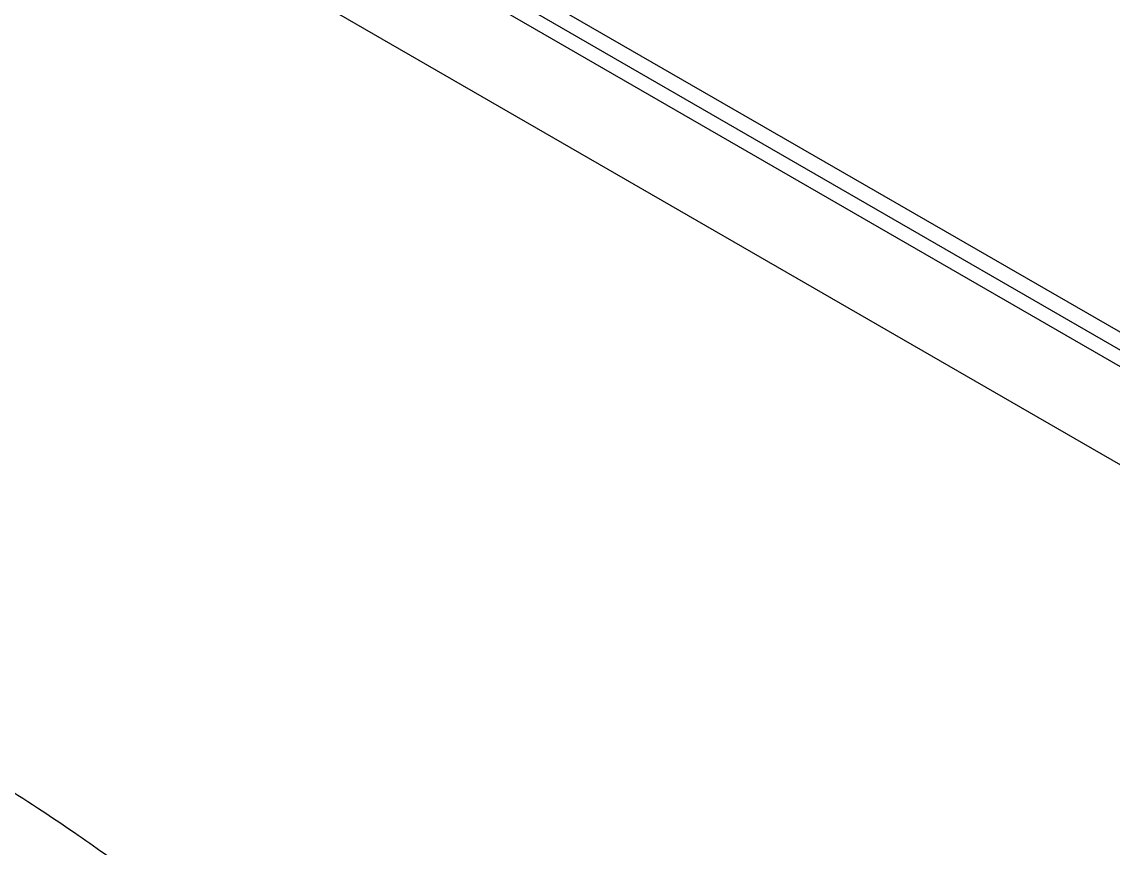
# Model space of a CAD drawing. Extents: x 75 to 2075, y 25 to 1460.
# Drawn here: x 1655.09 to 1694.58, y 731.23 to 761.14 of the extents above; entities that cross this region are included whole.
import ezdxf

# ---------------------------------------------------------------- set-up
doc = ezdxf.new("R2010")
doc.units = 0
doc.header["$LTSCALE"] = 5
doc.linetypes.add('SLD-KATı', pattern=[0])
doc.layers.get('0').update_dxf_attribs({"linetype": 'CONTINUOUS'})

msp = doc.modelspace()

# ---------------------------------------------------------------- linework, layer by layer
at = {"color": 7, "linetype": 'SLD-KATı'}
for p, q in [((1647.147, 772.631), (1736.041, 721.314)), ((1664.571, 767.376), (1714.561, 738.518)), ((1665.141, 766.397), (1715.131, 737.539)), ((1715.966, 736.456), (1665.976, 765.315))]:
    msp.add_line(p, q, dxfattribs=at)
for points, knots in [([(1661.996, 726.008), (1662.001, 726.011), (1662.08, 726.055), (1661.548, 726.191), (1660.249, 726.922), (1658.11, 728.325), (1655.499, 730.333), (1652.838, 732.616), (1649.66, 735.569), (1645.934, 739.351), (1641.79, 743.974), (1638.391, 748.07), (1635.479, 751.774), (1632.725, 755.434), (1629.867, 759.426), (1626.921, 763.741), (1623.923, 768.339), (1620.636, 773.636), (1617.351, 779.223), (1614.08, 785.078), (1610.838, 791.174), (1607.425, 797.942), (1603.832, 805.451), (1601.523, 810.651), (1600.302, 813.401)], [0, 0, 0, 0, 0.00205, 0.030182, 0.064075, 0.09821, 0.132898, 0.164232, 0.190712, 0.239182, 0.287005, 0.332294, 0.361502, 0.396907, 0.44062, 0.479832, 0.525464, 0.578488, 0.640027, 0.696251, 0.759491, 0.830572, 0.910406, 1, 1, 1, 1]), ([(1597.66, 812.317), (1598.937, 809.441), (1601.338, 804.033), (1605.065, 796.264), (1608.566, 789.348), (1611.851, 783.197), (1614.912, 777.741), (1617.747, 772.915), (1620.355, 768.658), (1622.946, 764.589), (1625.531, 760.691), (1628.259, 756.752), (1631.507, 752.261), (1635.51, 747.047), (1640.244, 741.37), (1644.284, 736.959), (1647.494, 733.718), (1650.078, 731.259), (1652.924, 728.752), (1655.752, 726.508), (1658.282, 724.765), (1660.275, 723.658), (1661.638, 723.181), (1662.556, 723.11), (1663.466, 723.47), (1663.988, 724.349), (1663.995, 725.054), (1663.899, 725.432), (1663.732, 725.832), (1663.348, 726.435), (1662.594, 727.319), (1661.247, 728.596), (1659.343, 730.127), (1656.937, 731.846), (1654.152, 733.678), (1651.864, 735.03), (1650.641, 735.752)], [0, 0, 0, 0, 0.071541, 0.134514, 0.189887, 0.238523, 0.281193, 0.318576, 0.351273, 0.37981, 0.412174, 0.440383, 0.469396, 0.514009, 0.558437, 0.599303, 0.618412, 0.639977, 0.664883, 0.692297, 0.719017, 0.745141, 0.769391, 0.786891, 0.800927, 0.809821, 0.817145, 0.823239, 0.832853, 0.846867, 0.865553, 0.889346, 0.918915, 0.942329, 0.969173, 1, 1, 1, 1]), ([(1709.063, 736.888), (1708.972, 736.255), (1708.577, 733.513), (1707.505, 728.902), (1705.786, 722.906), (1703.656, 717.298), (1701.139, 712.132), (1698.54, 707.848), (1696.002, 704.382), (1693.648, 701.647), (1691.269, 699.236), (1688.32, 696.64), (1684.256, 693.695), (1679.204, 690.903), (1673.805, 688.725), (1668.602, 687.227), (1663.109, 686.152), (1657.304, 685.531), (1650.712, 685.376), (1644.03, 685.757), (1637.294, 686.643), (1631.099, 687.869), (1625.198, 689.397), (1620.268, 690.972), (1616.108, 692.521), (1612.601, 693.992), (1609.437, 695.511), (1606.731, 696.994), (1604.577, 698.334), (1602.984, 699.528), (1602.084, 700.351), (1601.724, 700.752), (1601.615, 700.891), (1601.609, 700.877), (1601.608, 700.873)], [0, 0, 0, 0, 0.015742, 0.068116, 0.114576, 0.165465, 0.209593, 0.247628, 0.279191, 0.305242, 0.326583, 0.352293, 0.388611, 0.431174, 0.470609, 0.507016, 0.541106, 0.584516, 0.626198, 0.676632, 0.721863, 0.766703, 0.80821, 0.848129, 0.873761, 0.899794, 0.926093, 0.945032, 0.962454, 0.978286, 0.986314, 0.994303, 0.998156, 1, 1, 1, 1]), ([(1604.675, 705.819), (1604.357, 705.846), (1603.273, 705.94), (1601.669, 705.91), (1599.988, 705.748), (1598.753, 705.477), (1597.671, 705.098), (1596.467, 704.451), (1595.107, 703.099), (1594.297, 700.875), (1594.714, 698.394), (1596.105, 696.208), (1598.064, 694.291), (1600.299, 692.607), (1603.54, 690.54), (1607.978, 688.217), (1613.816, 685.7), (1620.447, 683.343), (1627.458, 681.373), (1634.265, 679.925), (1640.452, 678.998), (1646.177, 678.453), (1652.073, 678.242), (1658.536, 678.448), (1664.553, 679.149), (1669.673, 680.173), (1673.531, 681.2), (1677.895, 682.64), (1683.055, 684.826), (1688.522, 687.942), (1693.306, 691.455), (1697.443, 695.202), (1701.263, 699.445), (1705.188, 704.835), (1708.85, 711.337), (1711.943, 718.729), (1713.85, 724.956), (1715.022, 729.717), (1715.466, 732.004), (1715.673, 733.073)], [0, 0, 0, 0, 0.008557, 0.029243, 0.045013, 0.056912, 0.065683, 0.077211, 0.09041, 0.106051, 0.123764, 0.140448, 0.156148, 0.171751, 0.18763, 0.21902, 0.252832, 0.291738, 0.334156, 0.373221, 0.406781, 0.437124, 0.468899, 0.503822, 0.543075, 0.567644, 0.588774, 0.60798, 0.6424, 0.679931, 0.711022, 0.740918, 0.773881, 0.808702, 0.857298, 0.907122, 0.955421, 0.979171, 1, 1, 1, 1])]:
    msp.add_open_spline(points, degree=3, knots=knots, dxfattribs=at)

doc.saveas('drawing.dxf')
